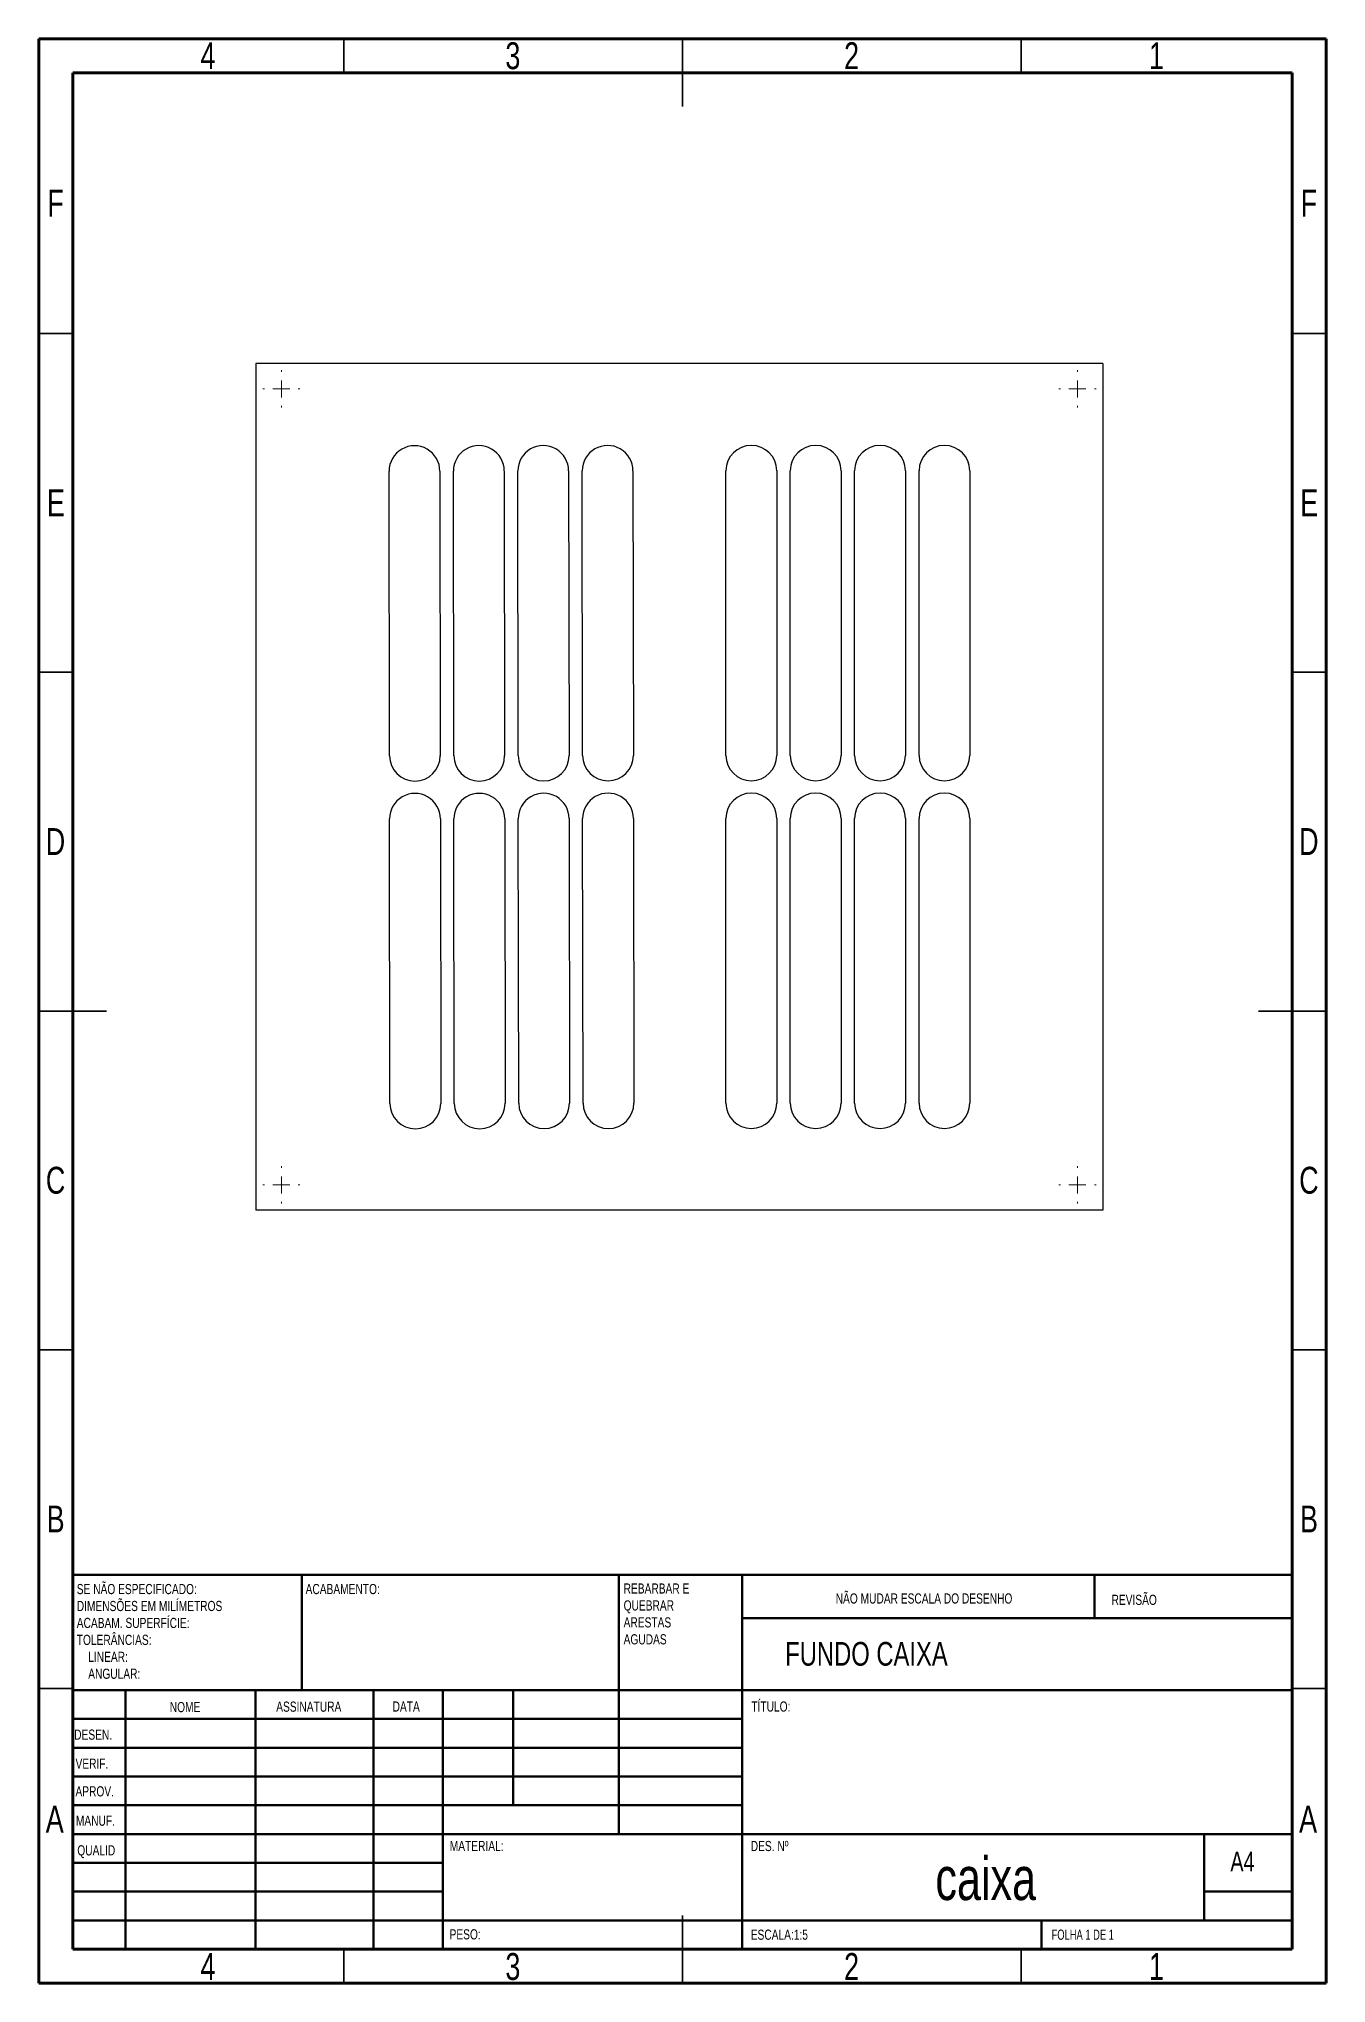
# Model space of a CAD drawing. Header units: millimetres. Extents: x 15 to 205, y 5 to 292.
import ezdxf

# ---------------------------------------------------------------- set-up
doc = ezdxf.new("R2010")
doc.units = ezdxf.units.MM
doc.styles.add('SLDTEXTSTYLE0', font='TXT', dxfattribs={"width": 0.75})
doc.styles.add('SLDTEXTSTYLE1', font='TXT', dxfattribs={"width": 0.6875})

# ---------------------------------------------------------------- blocks, each defined once
blk = doc.blocks.new('SW_CENTERMARKSYMBOL_0')
at = {"color": 0, "linetype": 'Continuous', "lineweight": 18}
for p, q in [((-2.5, 0), (-2.75, 0)), ((0, 0), (-1.25, 0)), ((0, 2.5), (0, 2.75)), ((0, 0), (0, 1.25)), ((0, 0), (0, -1.25)), ((0, 0), (1.25, 0)), ((2.5, 0), (2.75, 0)), ((0, -2.5), (0, -2.75))]:
    blk.add_line(p, q, dxfattribs=at)
blk = doc.blocks.new('SW_CENTERMARKSYMBOL_1')
at = {"color": 0, "linetype": 'Continuous', "lineweight": 18}
for p, q in [((-2.5, 0), (-2.75, 0)), ((0, 0), (-1.25, 0)), ((0, 2.5), (0, 2.75)), ((0, 0), (0, 1.25)), ((0, 0), (0, -1.25)), ((0, 0), (1.25, 0)), ((2.5, 0), (2.75, 0)), ((0, -2.5), (0, -2.75))]:
    blk.add_line(p, q, dxfattribs=at)
blk = doc.blocks.new('SW_CENTERMARKSYMBOL_2')
at = {"color": 0, "linetype": 'Continuous', "lineweight": 18}
for p, q in [((-2.5, 0), (-2.75, 0)), ((0, 0), (-1.25, 0)), ((0, 2.5), (0, 2.75)), ((0, 0), (0, 1.25)), ((0, 0), (0, -1.25)), ((0, 0), (1.25, 0)), ((2.5, 0), (2.75, 0)), ((0, -2.5), (0, -2.75))]:
    blk.add_line(p, q, dxfattribs=at)
blk = doc.blocks.new('SW_CENTERMARKSYMBOL_3')
at = {"color": 0, "linetype": 'Continuous', "lineweight": 18}
for p, q in [((-2.5, 0), (-2.75, 0)), ((0, 0), (-1.25, 0)), ((0, 2.5), (0, 2.75)), ((0, 0), (0, 1.25)), ((0, 0), (0, -1.25)), ((0, 0), (1.25, 0)), ((2.5, 0), (2.75, 0)), ((0, -2.5), (0, -2.75))]:
    blk.add_line(p, q, dxfattribs=at)

msp = doc.modelspace()

# ---------------------------------------------------------------- linework, layer by layer
at = {"color": 7, "linetype": 'Continuous', "lineweight": 70}
for p, q in [((15, 5), (15, 292)), ((15, 292), (205, 292)), ((205, 292), (205, 5)), ((20, 10), (20, 287)), ((20, 287), (200, 287)), ((200, 287), (200, 10)), ((200, 10), (20, 10)), ((205, 5), (15, 5))]:
    msp.add_line(p, q, dxfattribs=at)
at = {"color": 7, "linetype": 'Continuous', "lineweight": 35}
for p, q in [((60, 287), (60, 292)), ((110, 292), (110, 282)), ((110, 287), (110, 292)), ((160, 287), (160, 292)), ((20, 248.5), (15, 248.5)), ((200, 248.5), (205, 248.5)), ((20, 198.5), (15, 198.5)), ((200, 198.5), (205, 198.5)), ((15, 148.5), (25, 148.5)), ((20, 148.5), (15, 148.5)), ((205, 148.5), (195, 148.5)), ((200, 148.5), (205, 148.5)), ((20, 98.5), (15, 98.5)), ((200, 98.5), (205, 98.5)), ((20, 48.5), (15, 48.5)), ((200, 48.5), (205, 48.5)), ((110, 5), (110, 15)), ((60, 10), (60, 5)), ((110, 10), (110, 5)), ((160, 10), (160, 5))]:
    msp.add_line(p, q, dxfattribs=at)
at = {"color": 7, "linetype": 'Continuous', "lineweight": 25}
for p, q in [((172.04, 244.08), (47.04, 244.08)), ((47.04, 244.08), (47.04, 119.08)), ((172.04, 244.08), (172.04, 119.08)), ((66.75, 186.18), (66.69, 228.19)), ((74.19, 228.2), (74.25, 186.19)), ((76.25, 186.19), (76.19, 228.2)), ((83.69, 228.21), (83.75, 186.2)), ((85.75, 186.21), (85.69, 228.21)), ((93.19, 228.22), (93.25, 186.22)), ((95.25, 186.22), (95.19, 228.23)), ((102.69, 228.24), (102.75, 186.23)), ((116.41, 186.24), (116.41, 228.25)), ((123.91, 228.25), (123.91, 186.24)), ((125.91, 186.24), (125.91, 228.25)), ((133.41, 228.25), (133.41, 186.24)), ((135.41, 186.24), (135.41, 228.25)), ((142.91, 228.25), (142.91, 186.24)), ((144.91, 186.24), (144.91, 228.25)), ((152.41, 228.25), (152.41, 186.24)), ((66.82, 134.85), (66.76, 176.86)), ((74.26, 176.87), (74.32, 134.86)), ((76.32, 134.87), (76.26, 176.87)), ((83.76, 176.88), (83.82, 134.88)), ((85.82, 134.88), (85.76, 176.89)), ((93.26, 176.9), (93.32, 134.89)), ((95.32, 134.89), (95.26, 176.9)), ((102.76, 176.91), (102.82, 134.9)), ((116.41, 134.91), (116.41, 176.92)), ((123.91, 176.92), (123.91, 134.91)), ((125.91, 134.91), (125.91, 176.92)), ((133.41, 176.92), (133.41, 134.91)), ((135.41, 134.91), (135.41, 176.92)), ((142.91, 176.92), (142.91, 134.91)), ((144.91, 134.91), (144.91, 176.92)), ((152.41, 176.92), (152.41, 134.91)), ((172.04, 119.08), (47.04, 119.08))]:
    msp.add_line(p, q, dxfattribs=at)
at = {"color": 7, "linetype": 'Continuous', "lineweight": 50}
for p, q in [((20, 65.25), (200, 65.25)), ((20, 65.25), (20, 10)), ((53.8, 48.25), (53.8, 65.25)), ((100.6, 65.25), (100.6, 27)), ((118.8, 65.25), (118.8, 10)), ((170.8, 58.88), (170.8, 65.25)), ((200, 58.88), (118.8, 58.88)), ((200, 48.25), (20, 48.25)), ((27.8, 48.25), (27.8, 10)), ((46.99, 48.25), (46.99, 10)), ((64.4, 48.25), (64.4, 10)), ((74.6, 10), (74.6, 48.25)), ((85, 31.25), (85, 48.25)), ((118.8, 44), (20, 44)), ((118.8, 39.75), (20, 39.75)), ((118.8, 35.5), (20, 35.5)), ((118.8, 31.25), (20, 31.25)), ((74.6, 27), (20, 27)), ((74.6, 27), (200, 27)), ((187, 14.25), (187, 27)), ((74.6, 22.75), (20, 22.75)), ((74.6, 18.5), (20, 18.5)), ((200, 18.5), (187, 18.5)), ((20, 14.25), (200, 14.25)), ((163, 10), (163, 14.25))]:
    msp.add_line(p, q, dxfattribs=at)
at = {"color": 7, "linetype": 'Continuous', "lineweight": 25}
for centre, start, end in [((70.44, 228.19), 0.0783, 180.0783), ((79.94, 228.21), 0.0783, 180.0783), ((89.44, 228.22), 0.0783, 180.0783), ((98.94, 228.23), 0.0783, 180.0783), ((120.16, 228.25), 0, 180), ((129.66, 228.25), 0, 180), ((139.16, 228.25), 0, 180), ((148.66, 228.25), 0, 180), ((70.5, 186.19), 180.0783, 0.0783), ((80, 186.2), 180.0783, 0.0783), ((89.5, 186.21), 180.0783, 0.0783), ((99, 186.23), 180.0783, 0.0783), ((120.16, 186.24), 180, 0), ((129.66, 186.24), 180, 0), ((139.16, 186.24), 180, 0), ((148.66, 186.24), 180, 0), ((70.51, 176.87), 0.0783, 180.0783), ((80.01, 176.88), 0.0783, 180.0783), ((89.51, 176.89), 0.0783, 180.0783), ((99.01, 176.91), 0.0783, 180.0783), ((120.16, 176.92), 0, 180), ((129.66, 176.92), 0, 180), ((139.16, 176.92), 0, 180), ((148.66, 176.92), 0, 180), ((89.57, 134.89), 180.0783, 0.0783), ((99.07, 134.9), 180.0783, 0.0783), ((120.16, 134.91), 180, 0), ((129.66, 134.91), 180, 0), ((139.16, 134.91), 180, 0), ((148.66, 134.91), 180, 0), ((70.57, 134.86), 180.0783, 0.0783), ((80.07, 134.87), 180.0783, 0.0783)]:
    msp.add_arc(centre, 3.75, start, end, dxfattribs=at)

# ---------------------------------------------------------------- block references
at = {"color": 7, "linetype": 'Continuous', "lineweight": 0}
for name, p in [('SW_CENTERMARKSYMBOL_3', (50.79, 240.33)), ('SW_CENTERMARKSYMBOL_0', (168.29, 240.33)), ('SW_CENTERMARKSYMBOL_1', (50.79, 122.83)), ('SW_CENTERMARKSYMBOL_2', (168.29, 122.83))]:
    msp.add_blockref(name, p, dxfattribs=at)

# ---------------------------------------------------------------- texts
for s, insert, char_height, attachment_point, style in [('4', (39.96, 291.5), 3.97, 2, 'SLDTEXTSTYLE0'), ('3', (84.96, 291.5), 3.97, 2, 'SLDTEXTSTYLE0'), ('2', (134.96, 291.5), 3.97, 2, 'SLDTEXTSTYLE0'), ('1', (179.96, 291.5), 3.97, 2, 'SLDTEXTSTYLE0'), ('F', (17.46, 269.75), 3.97, 2, 'SLDTEXTSTYLE0'), ('F', (202.46, 269.75), 3.97, 2, 'SLDTEXTSTYLE0'), ('E', (17.51, 225.5), 3.97, 2, 'SLDTEXTSTYLE0'), ('E', (202.51, 225.5), 3.97, 2, 'SLDTEXTSTYLE0'), ('D', (17.45, 175.5), 3.97, 2, 'SLDTEXTSTYLE0'), ('D', (202.45, 175.5), 3.97, 2, 'SLDTEXTSTYLE0'), ('C', (17.46, 125.5), 3.97, 2, 'SLDTEXTSTYLE0'), ('C', (202.46, 125.5), 3.97, 2, 'SLDTEXTSTYLE0'), ('B', (17.47, 75.5), 3.97, 2, 'SLDTEXTSTYLE0'), ('B', (202.47, 75.5), 3.97, 2, 'SLDTEXTSTYLE0'), ('SE NÃO ESPECIFICADO:', (20.59, 63.92), 1.5, 1, 'SLDTEXTSTYLE0'), ('ACABAMENTO:', (54.37, 63.92), 1.5, 1, 'SLDTEXTSTYLE0'), ('REBARBAR E', (101.31, 64), 1.5, 1, 'SLDTEXTSTYLE0'), ('DIMENSÕES EM MILÍMETROS', (20.59, 61.42), 1.5, 1, 'SLDTEXTSTYLE0'), ('QUEBRAR', (101.31, 61.5), 1.5, 1, 'SLDTEXTSTYLE0'), ('NÃO MUDAR ESCALA DO DESENHO', (132.61, 62.53), 1.5, 1, 'SLDTEXTSTYLE0'), ('REVISÃO', (173.33, 62.33), 1.5, 1, 'SLDTEXTSTYLE0'), ('ACABAM. SUPERFÍCIE:', (20.59, 58.92), 1.5, 1, 'SLDTEXTSTYLE0'), ('ARESTAS', (101.31, 59), 1.5, 1, 'SLDTEXTSTYLE0'), ('TOLERÂNCIAS:', (20.59, 56.42), 1.5, 1, 'SLDTEXTSTYLE0'), ('AGUDAS', (101.31, 56.5), 1.5, 1, 'SLDTEXTSTYLE0'), ('FUNDO CAIXA', (125.16, 55.36), 3.5, 1, 'SLDTEXTSTYLE0'), ('LINEAR:', (22.28, 53.92), 1.5, 1, 'SLDTEXTSTYLE0'), ('ANGULAR:', (22.28, 51.42), 1.5, 1, 'SLDTEXTSTYLE0'), ('NOME', (34.32, 46.5), 1.5, 1, 'SLDTEXTSTYLE0'), ('ASSINATURA', (50.03, 46.56), 1.5, 1, 'SLDTEXTSTYLE0'), ('DATA', (67.21, 46.58), 1.5, 1, 'SLDTEXTSTYLE0'), ('TÍTULO:', (120.16, 46.58), 1.5, 1, 'SLDTEXTSTYLE0'), ('DESEN.', (20.21, 42.43), 1.5, 1, 'SLDTEXTSTYLE0'), ('VERIF.', (20.41, 38.15), 1.5, 1, 'SLDTEXTSTYLE0'), ('APROV.', (20.4, 34.06), 1.5, 1, 'SLDTEXTSTYLE0'), ('A', (17.34, 31.19), 3.97, 2, 'SLDTEXTSTYLE0'), ('MANUF.', (20.46, 29.73), 1.5, 1, 'SLDTEXTSTYLE0'), ('A', (202.34, 31.19), 3.97, 2, 'SLDTEXTSTYLE0'), ('MATERIAL:', (75.65, 25.99), 1.5, 1, 'SLDTEXTSTYLE0'), ('DES. Nº', (120.07, 25.99), 1.5, 1, 'SLDTEXTSTYLE0'), ('QUALID', (20.67, 25.35), 1.5, 1, 'SLDTEXTSTYLE0'), ('caixa', (154.76, 23.61), 6.35, 2, 'SLDTEXTSTYLE0'), ('A4', (190.87, 24.41), 2.91, 1, 'SLDTEXTSTYLE0'), ('PESO:', (75.62, 12.95), 1.499, 1, 'SLDTEXTSTYLE0'), ('ESCALA:1:5', (120.07, 12.9), 1.5, 1, 'SLDTEXTSTYLE0'), ('FOLHA 1 DE 1', (164.48, 12.9), 1.5, 1, 'SLDTEXTSTYLE1'), ('4', (39.96, 9.44), 3.97, 2, 'SLDTEXTSTYLE0'), ('3', (84.96, 9.44), 3.97, 2, 'SLDTEXTSTYLE0'), ('2', (134.96, 9.44), 3.97, 2, 'SLDTEXTSTYLE0'), ('1', (179.96, 9.44), 3.97, 2, 'SLDTEXTSTYLE0')]:
    msp.add_mtext(s, dxfattribs=dict(at, insert=insert, char_height=char_height, attachment_point=attachment_point, style=style))

doc.saveas('drawing.dxf')
